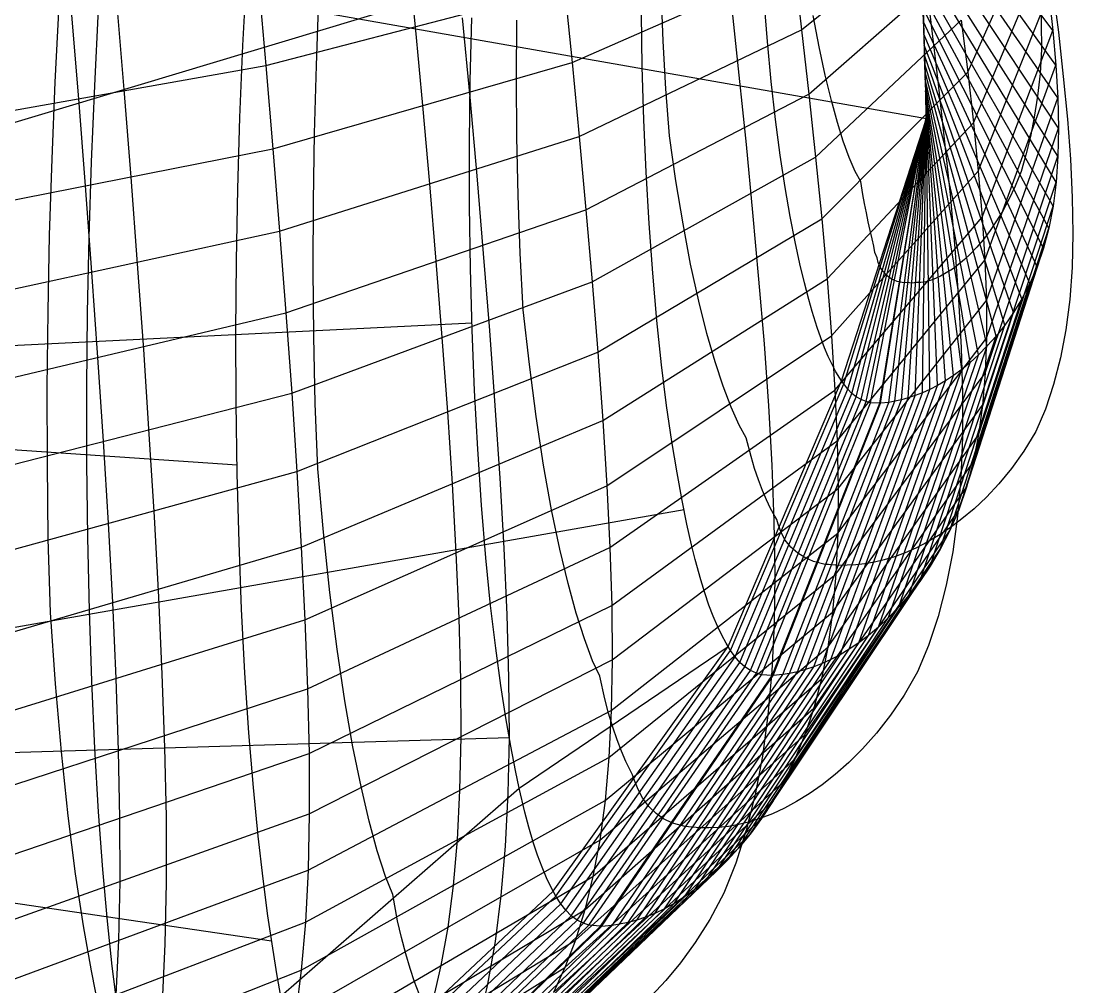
# Model space of a CAD drawing. Extents: x -449 to 449, y -4 to 308.
# Drawn here: x 366.7 to 449.3, y 90.9 to 166.8 of the extents above; entities that cross this region are included whole.
import ezdxf

# ---------------------------------------------------------------- set-up
doc = ezdxf.new("R2010")
doc.units = 0

msp = doc.modelspace()

# ---------------------------------------------------------------- linework, layer by layer
at = {"layer": 'default', "color": 5, "linetype": 'CONTINUOUS'}
for p, q in [((447.704, 166.025, 219.574), (437.136, 180.374, 245.528)), ((447.94, 163.301, 219.512), (437.198, 178.354, 245.518)), ((448.09, 160.75, 219.474), (437.255, 176.464, 245.508)), ((427.985, 166.076, 165.295), (439.388, 175.309, 193.389)), ((441.025, 162.759, 192.64), (446.561, 175.156, 219.869)), ((448.144, 158.371, 219.46), (437.309, 174.704, 245.5)), ((448.101, 156.165, 219.471), (437.359, 173.074, 245.492)), ((441.472, 158.791, 192.436), (447.005, 171.97, 219.754)), ((409.955, 163.52, 137.233), (427.384, 171.167, 165.693)), ((427.384, 171.167, 165.693), (427.985, 166.076, 165.295)), ((428.55, 161.039, 164.922), (439.972, 171.049, 193.122)), ((447.959, 154.124, 219.507), (437.405, 171.57, 245.484)), ((447.723, 152.245, 219.569), (437.447, 170.188, 245.477)), ((385.327, 169.854, 110.226), (385.915, 163.281, 109.577)), ((385.915, 163.281, 109.577), (409.356, 169.386, 137.757)), ((409.356, 169.386, 137.757), (409.955, 163.52, 137.233)), ((447.394, 150.519, 219.654), (437.485, 168.921, 245.471)), ((441.851, 154.992, 192.262), (447.387, 168.918, 219.655)), ((447.387, 168.918, 219.655), (447.704, 166.025, 219.574)), ((437.521, 167.762, 245.465), (437.553, 166.704, 245.46)), ((446.975, 148.936, 219.762), (437.521, 167.762, 245.465)), ((429.078, 156.082, 164.573), (440.521, 166.856, 192.871)), ((440.521, 166.856, 192.871), (441.025, 162.759, 192.64)), ((410.522, 157.707, 136.737), (427.985, 166.076, 165.295)), ((427.985, 166.076, 165.295), (428.55, 161.039, 164.922)), ((437.553, 166.704, 245.46), (437.582, 165.742, 245.456)), ((446.472, 147.485, 219.892), (437.553, 166.704, 245.46)), ((442.157, 151.391, 192.122), (447.704, 166.025, 219.574)), ((447.704, 166.025, 219.574), (447.94, 163.301, 219.512)), ((437.582, 165.742, 245.456), (437.609, 164.874, 245.451)), ((445.896, 146.163, 220.04), (437.582, 165.742, 245.456)), ((437.609, 164.874, 245.451), (437.633, 164.092, 245.447)), ((445.27, 144.964, 220.202), (437.609, 164.874, 245.451)), ((437.633, 164.092, 245.447), (437.654, 163.395, 245.444)), ((444.609, 143.882, 220.373), (437.633, 164.092, 245.447)), ((356.48, 158.068, 82.063), (385.915, 163.281, 109.577)), ((385.915, 163.281, 109.577), (386.474, 156.748, 108.96)), ((386.474, 156.748, 108.96), (409.955, 163.52, 137.233)), ((409.955, 163.52, 137.233), (410.522, 157.707, 136.737)), ((429.557, 151.239, 164.255), (441.025, 162.759, 192.64)), ((437.654, 163.395, 245.444), (437.673, 162.771, 245.441)), ((443.932, 142.912, 220.548), (437.654, 163.395, 245.444)), ((437.673, 162.771, 245.441), (437.69, 162.218, 245.438)), ((443.244, 142.044, 220.725), (437.673, 162.771, 245.441)), ((441.025, 162.759, 192.64), (441.472, 158.791, 192.436)), ((442.374, 148.003, 192.023), (447.94, 163.301, 219.512)), ((447.94, 163.301, 219.512), (448.09, 160.75, 219.474)), ((437.69, 162.218, 245.438), (437.705, 161.728, 245.436)), ((442.557, 141.269, 220.903), (437.69, 162.218, 245.438)), ((437.705, 161.728, 245.436), (437.718, 161.295, 245.434)), ((441.876, 140.58, 221.079), (437.705, 161.728, 245.436)), ((437.718, 161.295, 245.434), (437.73, 160.913, 245.432)), ((441.207, 139.969, 221.251), (437.718, 161.295, 245.434)), ((411.052, 151.957, 136.274), (428.55, 161.039, 164.922)), ((428.55, 161.039, 164.922), (429.078, 156.082, 164.573)), ((437.73, 160.913, 245.432), (437.74, 160.579, 245.43)), ((440.55, 139.429, 221.421), (437.73, 160.913, 245.432)), ((437.74, 160.579, 245.43), (437.749, 160.287, 245.429)), ((439.908, 138.952, 221.587), (437.74, 160.579, 245.43)), ((437.749, 160.287, 245.429), (437.757, 160.034, 245.427)), ((439.277, 138.533, 221.75), (437.749, 160.287, 245.429)), ((442.492, 144.831, 191.969), (448.09, 160.75, 219.474)), ((448.09, 160.75, 219.474), (448.144, 158.371, 219.46)), ((435.289, 136.922, 222.78), (437.776, 159.403, 245.424)), ((435.828, 137.04, 222.641), (437.775, 159.43, 245.424)), ((436.355, 137.185, 222.505), (437.774, 159.456, 245.425)), ((436.906, 137.365, 222.362), (437.773, 159.49, 245.425)), ((437.47, 137.585, 222.217), (437.769, 159.637, 245.425)), ((437.757, 160.034, 245.427), (437.763, 159.818, 245.426)), ((438.659, 138.167, 221.91), (437.757, 160.034, 245.427)), ((437.763, 159.818, 245.426), (437.769, 159.637, 245.425)), ((438.056, 137.852, 222.065), (437.763, 159.818, 245.426)), ((437.769, 159.637, 245.425), (437.773, 159.49, 245.425)), ((437.773, 159.49, 245.425), (437.774, 159.456, 245.425)), ((437.774, 159.456, 245.425), (437.775, 159.43, 245.424)), ((437.775, 159.43, 245.424), (437.776, 159.403, 245.424)), ((437.776, 159.403, 245.424), (437.777, 159.377, 245.424)), ((429.978, 146.549, 163.977), (441.472, 158.791, 192.436)), ((431.288, 138.286, 223.813), (437.784, 159.142, 245.423)), ((431.598, 137.886, 223.733), (437.783, 159.169, 245.423)), ((431.923, 137.546, 223.649), (437.782, 159.195, 245.423)), ((432.276, 137.267, 223.558), (437.781, 159.221, 245.423)), ((432.651, 137.051, 223.461), (437.781, 159.247, 245.424)), ((433.061, 136.895, 223.356), (437.78, 159.273, 245.424)), ((433.391, 136.796, 223.27), (437.779, 159.299, 245.424)), ((434.126, 136.769, 223.08), (437.778, 159.325, 245.424)), ((434.178, 136.769, 223.067), (437.777, 159.351, 245.424)), ((434.832, 136.833, 222.898), (437.777, 159.377, 245.424)), ((437.777, 159.377, 245.424), (437.777, 159.351, 245.424)), ((437.777, 159.351, 245.424), (437.778, 159.325, 245.424)), ((437.778, 159.325, 245.424), (437.779, 159.299, 245.424)), ((437.779, 159.299, 245.424), (437.78, 159.273, 245.424)), ((437.78, 159.273, 245.424), (437.781, 159.247, 245.424)), ((437.781, 159.247, 245.424), (437.781, 159.221, 245.423)), ((437.781, 159.221, 245.423), (437.782, 159.195, 245.423)), ((437.782, 159.195, 245.423), (437.783, 159.169, 245.423)), ((437.783, 159.169, 245.423), (437.784, 159.142, 245.423)), ((437.784, 159.142, 245.423), (437.784, 159.125, 245.423)), ((441.472, 158.791, 192.436), (441.851, 154.992, 192.262)), ((442.503, 141.876, 191.964), (448.144, 158.371, 219.46)), ((448.144, 158.371, 219.46), (448.101, 156.165, 219.471)), ((387.002, 150.275, 108.378), (410.522, 157.707, 136.737)), ((410.522, 157.707, 136.737), (411.052, 151.957, 136.274)), ((356.996, 150.933, 81.361), (386.474, 156.748, 108.96)), ((386.474, 156.748, 108.96), (387.002, 150.275, 108.378)), ((442.405, 139.137, 192.009), (448.101, 156.165, 219.471)), ((448.101, 156.165, 219.471), (447.959, 154.124, 219.507)), ((411.544, 146.298, 135.843), (429.078, 156.082, 164.573)), ((429.078, 156.082, 164.573), (429.557, 151.239, 164.255)), ((430.328, 142.06, 163.746), (441.851, 154.992, 192.262)), ((441.851, 154.992, 192.262), (442.157, 151.391, 192.122)), ((442.195, 136.606, 192.105), (447.959, 154.124, 219.507)), ((447.959, 154.124, 219.507), (447.723, 152.245, 219.569)), ((441.878, 134.279, 192.25), (447.723, 152.245, 219.569)), ((447.723, 152.245, 219.569), (447.394, 150.519, 219.654)), ((387.492, 143.873, 107.836), (411.052, 151.957, 136.274)), ((411.052, 151.957, 136.274), (411.544, 146.298, 135.843)), ((411.989, 140.77, 135.455), (429.557, 151.239, 164.255)), ((429.557, 151.239, 164.255), (429.978, 146.549, 163.977)), ((430.601, 137.806, 163.565), (442.157, 151.391, 192.122)), ((442.157, 151.391, 192.122), (442.374, 148.003, 192.023)), ((441.456, 132.143, 192.443), (447.394, 150.519, 219.654)), ((447.394, 150.519, 219.654), (446.975, 148.936, 219.762)), ((357.481, 143.864, 80.7), (387.002, 150.275, 108.378)), ((387.002, 150.275, 108.378), (387.492, 143.873, 107.836)), ((440.933, 130.188, 192.683), (446.975, 148.936, 219.762)), ((446.975, 148.936, 219.762), (446.472, 147.485, 219.892)), ((430.782, 133.806, 163.445), (442.374, 148.003, 192.023)), ((442.374, 148.003, 192.023), (442.492, 144.831, 191.969)), ((440.314, 128.4, 192.966), (446.472, 147.485, 219.892)), ((446.472, 147.485, 219.892), (445.896, 146.163, 220.04)), ((387.947, 137.573, 107.334), (411.544, 146.298, 135.843)), ((411.544, 146.298, 135.843), (411.989, 140.77, 135.455)), ((412.374, 135.417, 135.119), (429.978, 146.549, 163.977)), ((429.978, 146.549, 163.977), (430.328, 142.06, 163.746)), ((439.614, 126.771, 193.286), (445.896, 146.163, 220.04)), ((445.896, 146.163, 220.04), (445.27, 144.964, 220.202)), ((430.86, 130.062, 163.394), (442.492, 144.831, 191.969)), ((438.857, 125.299, 193.632), (445.27, 144.964, 220.202)), ((442.492, 144.831, 191.969), (442.503, 141.876, 191.964)), ((445.27, 144.964, 220.202), (444.609, 143.882, 220.373)), ((357.931, 136.873, 80.088), (387.492, 143.873, 107.836)), ((387.492, 143.873, 107.836), (387.947, 137.573, 107.334)), ((438.062, 123.971, 193.995), (444.609, 143.882, 220.373)), ((444.609, 143.882, 220.373), (443.932, 142.912, 220.548)), ((437.251, 122.784, 194.367), (443.932, 142.912, 220.548)), ((443.932, 142.912, 220.548), (443.244, 142.044, 220.725)), ((412.688, 130.295, 134.844), (430.328, 142.06, 163.746)), ((430.328, 142.06, 163.746), (430.601, 137.806, 163.565)), ((430.824, 126.576, 163.417), (442.503, 141.876, 191.964)), ((435.612, 120.777, 195.116), (442.557, 141.269, 220.903)), ((436.43, 121.722, 194.742), (443.244, 142.044, 220.725)), ((442.557, 141.269, 220.903), (441.876, 140.58, 221.079)), ((442.503, 141.876, 191.964), (442.405, 139.137, 192.009)), ((443.244, 142.044, 220.725), (442.557, 141.269, 220.903)), ((388.354, 131.418, 106.885), (411.989, 140.77, 135.455)), ((411.989, 140.77, 135.455), (412.374, 135.417, 135.119)), ((434.803, 119.939, 195.487), (441.876, 140.58, 221.079)), ((441.876, 140.58, 221.079), (441.207, 139.969, 221.251)), ((434.009, 119.197, 195.85), (441.207, 139.969, 221.251)), ((441.207, 139.969, 221.251), (440.55, 139.429, 221.421)), ((430.675, 123.347, 163.516), (442.405, 139.137, 192.009)), ((432.472, 117.966, 196.553), (439.908, 138.952, 221.587)), ((433.231, 118.542, 196.206), (440.55, 139.429, 221.421)), ((439.908, 138.952, 221.587), (439.277, 138.533, 221.75)), ((440.55, 139.429, 221.421), (439.908, 138.952, 221.587)), ((442.405, 139.137, 192.009), (442.195, 136.606, 192.105)), ((422.403, 117.354, 201.159), (431.288, 138.286, 223.813)), ((430.998, 117.022, 197.227), (438.659, 138.167, 221.91)), ((431.288, 138.286, 223.813), (431.118, 138.537, 223.857)), ((431.598, 137.886, 223.733), (431.288, 138.286, 223.813)), ((431.727, 117.461, 196.894), (439.277, 138.533, 221.75)), ((438.659, 138.167, 221.91), (438.056, 137.852, 222.065)), ((439.277, 138.533, 221.75), (438.659, 138.167, 221.91)), ((358.347, 129.993, 79.522), (387.947, 137.573, 107.334)), ((387.947, 137.573, 107.334), (388.354, 131.418, 106.885)), ((412.926, 125.442, 134.636), (430.601, 137.806, 163.565)), ((422.756, 116.849, 200.997), (431.598, 137.886, 223.733)), ((423.128, 116.419, 200.827), (431.923, 137.546, 223.649)), ((423.534, 116.064, 200.642), (432.276, 137.267, 223.558)), ((428.289, 115.861, 198.467), (436.355, 137.185, 222.505)), ((428.935, 116.07, 198.171), (436.906, 137.365, 222.362)), ((429.599, 116.33, 197.867), (437.47, 137.585, 222.217)), ((430.288, 116.647, 197.552), (438.056, 137.852, 222.065)), ((430.601, 137.806, 163.565), (430.782, 133.806, 163.445)), ((431.923, 137.546, 223.649), (431.598, 137.886, 223.733)), ((432.276, 137.267, 223.558), (431.923, 137.546, 223.649)), ((432.651, 137.051, 223.461), (432.276, 137.267, 223.558)), ((436.355, 137.185, 222.505), (435.828, 137.04, 222.641)), ((436.906, 137.365, 222.362), (436.355, 137.185, 222.505)), ((437.47, 137.585, 222.217), (436.906, 137.365, 222.362)), ((438.056, 137.852, 222.065), (437.47, 137.585, 222.217)), ((423.966, 115.786, 200.444), (432.651, 137.051, 223.461)), ((424.44, 115.583, 200.227), (433.061, 136.895, 223.356)), ((424.823, 115.451, 200.052), (433.391, 136.796, 223.27)), ((425.681, 115.4, 199.66), (434.126, 136.769, 223.08)), ((425.741, 115.398, 199.632), (434.178, 136.769, 223.067)), ((426.505, 115.461, 199.282), (434.832, 136.833, 222.898)), ((427.04, 115.56, 199.038), (435.289, 136.922, 222.78)), ((427.671, 115.693, 198.749), (435.828, 137.04, 222.641)), ((430.407, 120.366, 163.693), (442.195, 136.606, 192.105)), ((433.061, 136.895, 223.356), (432.651, 137.051, 223.461)), ((433.391, 136.796, 223.27), (433.061, 136.895, 223.356)), ((434.126, 136.769, 223.08), (433.391, 136.796, 223.27)), ((434.178, 136.769, 223.067), (434.126, 136.769, 223.08)), ((434.832, 136.833, 222.898), (434.178, 136.769, 223.067)), ((435.289, 136.922, 222.78), (434.832, 136.833, 222.898)), ((435.828, 137.04, 222.641), (435.289, 136.922, 222.78)), ((442.195, 136.606, 192.105), (441.878, 134.279, 192.25)), ((388.704, 125.459, 106.499), (412.374, 135.417, 135.119)), ((412.374, 135.417, 135.119), (412.688, 130.295, 134.844)), ((413.071, 120.879, 134.509), (430.782, 133.806, 163.445)), ((430.027, 117.629, 163.944), (441.878, 134.279, 192.25)), ((430.782, 133.806, 163.445), (430.86, 130.062, 163.394)), ((441.878, 134.279, 192.25), (441.456, 132.143, 192.443)), ((429.537, 115.118, 164.269), (441.456, 132.143, 192.443)), ((441.456, 132.143, 192.443), (440.933, 130.188, 192.683)), ((358.718, 123.272, 79.017), (388.354, 131.418, 106.885)), ((388.354, 131.418, 106.885), (388.704, 125.459, 106.499)), ((388.985, 119.759, 106.189), (412.688, 130.295, 134.844)), ((412.688, 130.295, 134.844), (412.926, 125.442, 134.636)), ((413.113, 116.61, 134.472), (430.86, 130.062, 163.394)), ((428.94, 112.823, 164.664), (440.933, 130.188, 192.683)), ((430.86, 130.062, 163.394), (430.824, 126.576, 163.417)), ((440.933, 130.188, 192.683), (440.314, 128.4, 192.966)), ((428.242, 110.726, 165.125), (440.314, 128.4, 192.966)), ((440.314, 128.4, 192.966), (439.614, 126.771, 193.286)), ((413.041, 112.638, 134.535), (430.824, 126.576, 163.417)), ((427.459, 108.821, 165.643), (439.614, 126.771, 193.286)), ((430.824, 126.576, 163.417), (430.675, 123.347, 163.516)), ((439.614, 126.771, 193.286), (438.857, 125.299, 193.632)), ((359.034, 116.766, 78.587), (388.704, 125.459, 106.499)), ((388.704, 125.459, 106.499), (388.985, 119.759, 106.189)), ((389.192, 114.357, 105.961), (412.926, 125.442, 134.636)), ((412.926, 125.442, 134.636), (413.071, 120.879, 134.509)), ((426.617, 107.099, 166.2), (438.857, 125.299, 193.632)), ((438.857, 125.299, 193.632), (438.062, 123.971, 193.995)), ((425.736, 105.55, 166.783), (438.062, 123.971, 193.995)), ((438.062, 123.971, 193.995), (437.251, 122.784, 194.367)), ((412.854, 108.96, 134.698), (430.675, 123.347, 163.516)), ((430.675, 123.347, 163.516), (430.407, 120.366, 163.693)), ((424.84, 104.167, 167.376), (437.251, 122.784, 194.367)), ((437.251, 122.784, 194.367), (436.43, 121.722, 194.742)), ((423.935, 102.932, 167.974), (436.43, 121.722, 194.742)), ((436.43, 121.722, 194.742), (435.612, 120.777, 195.116)), ((389.308, 109.28, 105.832), (413.071, 120.879, 134.509)), ((413.071, 120.879, 134.509), (413.113, 116.61, 134.472)), ((423.035, 101.834, 168.57), (435.612, 120.777, 195.116)), ((435.612, 120.777, 195.116), (434.803, 119.939, 195.487)), ((359.285, 110.542, 78.246), (388.985, 119.759, 106.189)), ((388.985, 119.759, 106.189), (389.192, 114.357, 105.961)), ((412.549, 105.567, 134.966), (430.407, 120.366, 163.693)), ((422.146, 100.863, 169.158), (434.803, 119.939, 195.487)), ((430.407, 120.366, 163.693), (430.027, 117.629, 163.944)), ((434.803, 119.939, 195.487), (434.009, 119.197, 195.85)), ((421.276, 100.003, 169.733), (434.009, 119.197, 195.85)), ((434.009, 119.197, 195.85), (433.231, 118.542, 196.206)), ((420.423, 99.247, 170.297), (433.231, 118.542, 196.206)), ((433.231, 118.542, 196.206), (432.472, 117.966, 196.553)), ((408.691, 98.073, 178.058), (422.403, 117.354, 201.159)), ((412.13, 102.452, 135.332), (430.027, 117.629, 163.944)), ((418.779, 98.004, 171.385), (431.727, 117.461, 196.894)), ((419.593, 98.585, 170.847), (432.472, 117.966, 196.553)), ((422.403, 117.354, 201.159), (422.211, 117.67, 201.247)), ((422.756, 116.849, 200.997), (422.403, 117.354, 201.159)), ((430.027, 117.629, 163.944), (429.537, 115.118, 164.269)), ((431.727, 117.461, 196.894), (430.998, 117.022, 197.227)), ((432.472, 117.966, 196.553), (431.727, 117.461, 196.894)), ((389.324, 104.531, 105.815), (413.113, 116.61, 134.472)), ((409.065, 97.47, 177.811), (422.756, 116.849, 200.997)), ((413.113, 116.61, 134.472), (413.041, 112.638, 134.535)), ((417.209, 97.074, 172.423), (430.288, 116.647, 197.552)), ((417.984, 97.502, 171.911), (430.998, 117.022, 197.227)), ((423.128, 116.419, 200.827), (422.756, 116.849, 200.997)), ((430.288, 116.647, 197.552), (429.599, 116.33, 197.867)), ((430.998, 117.022, 197.227), (430.288, 116.647, 197.552)), ((409.46, 96.955, 177.549), (423.128, 116.419, 200.827)), ((409.893, 96.528, 177.263), (423.534, 116.064, 200.642)), ((410.357, 96.19, 176.956), (423.966, 115.786, 200.444)), ((414.364, 96.003, 174.306), (427.671, 115.693, 198.749)), ((415.034, 96.189, 173.862), (428.289, 115.861, 198.467)), ((415.737, 96.422, 173.397), (428.935, 116.07, 198.171)), ((416.459, 96.714, 172.92), (429.599, 116.33, 197.867)), ((423.534, 116.064, 200.642), (423.128, 116.419, 200.827)), ((423.966, 115.786, 200.444), (423.534, 116.064, 200.642)), ((424.44, 115.583, 200.227), (423.966, 115.786, 200.444)), ((427.671, 115.693, 198.749), (427.04, 115.56, 199.038)), ((428.289, 115.861, 198.467), (427.671, 115.693, 198.749)), ((428.935, 116.07, 198.171), (428.289, 115.861, 198.467)), ((429.599, 116.33, 197.867), (428.935, 116.07, 198.171)), ((410.867, 95.941, 176.619), (424.44, 115.583, 200.227)), ((411.279, 95.778, 176.346), (424.823, 115.451, 200.052)), ((411.6, 99.599, 135.795), (429.537, 115.118, 164.269)), ((412.205, 95.699, 175.733), (425.681, 115.4, 199.66)), ((412.271, 95.696, 175.69), (425.741, 115.398, 199.632)), ((413.099, 95.754, 175.143), (426.505, 115.461, 199.282)), ((413.678, 95.86, 174.759), (427.04, 115.56, 199.038)), ((424.823, 115.451, 200.052), (424.44, 115.583, 200.227)), ((425.681, 115.4, 199.66), (424.823, 115.451, 200.052)), ((425.741, 115.398, 199.632), (425.681, 115.4, 199.66)), ((426.505, 115.461, 199.282), (425.741, 115.398, 199.632)), ((427.04, 115.56, 199.038), (426.505, 115.461, 199.282)), ((429.537, 115.118, 164.269), (428.94, 112.823, 164.664)), ((359.465, 104.645, 78), (389.192, 114.357, 105.961)), ((389.192, 114.357, 105.961), (389.308, 109.28, 105.832)), ((389.229, 100.113, 105.92), (413.041, 112.638, 134.535)), ((410.962, 96.993, 136.352), (428.94, 112.823, 164.664)), ((413.041, 112.638, 134.535), (412.854, 108.96, 134.698)), ((428.94, 112.823, 164.664), (428.242, 110.726, 165.125)), ((410.223, 94.614, 136.999), (428.242, 110.726, 165.125)), ((428.242, 110.726, 165.125), (427.459, 108.821, 165.643)), ((359.56, 99.103, 77.872), (389.308, 109.28, 105.832)), ((389.308, 109.28, 105.832), (389.324, 104.531, 105.815)), ((389.022, 96.024, 106.148), (412.854, 108.96, 134.698)), ((409.398, 92.454, 137.72), (427.459, 108.821, 165.643)), ((412.854, 108.96, 134.698), (412.549, 105.567, 134.966)), ((427.459, 108.821, 165.643), (426.617, 107.099, 166.2)), ((408.514, 90.506, 138.493), (426.617, 107.099, 166.2)), ((426.617, 107.099, 166.2), (425.736, 105.55, 166.783)), ((388.698, 92.254, 106.506), (412.549, 105.567, 134.966)), ((407.592, 88.755, 139.299), (425.736, 105.55, 166.783)), ((412.549, 105.567, 134.966), (412.13, 102.452, 135.332)), ((425.736, 105.55, 166.783), (424.84, 104.167, 167.376)), ((359.559, 93.92, 77.873), (389.324, 104.531, 105.815)), ((389.324, 104.531, 105.815), (389.229, 100.113, 105.92)), ((406.656, 87.192, 140.118), (424.84, 104.167, 167.376)), ((424.84, 104.167, 167.376), (423.935, 102.932, 167.974)), ((388.264, 88.794, 106.985), (412.13, 102.452, 135.332)), ((405.712, 85.799, 140.943), (423.935, 102.932, 167.974)), ((412.13, 102.452, 135.332), (411.6, 99.599, 135.795)), ((423.935, 102.932, 167.974), (423.035, 101.834, 168.57)), ((404.775, 84.563, 141.762), (423.035, 101.834, 168.57)), ((423.035, 101.834, 168.57), (422.146, 100.863, 169.158)), ((403.85, 83.47, 142.571), (422.146, 100.863, 169.158)), ((422.146, 100.863, 169.158), (421.276, 100.003, 169.733)), ((359.452, 89.099, 78.019), (389.229, 100.113, 105.92)), ((389.229, 100.113, 105.92), (389.022, 96.024, 106.148)), ((402.946, 82.505, 143.361), (421.276, 100.003, 169.733)), ((421.276, 100.003, 169.733), (420.423, 99.247, 170.297)), ((387.721, 85.626, 107.584), (411.6, 99.599, 135.795)), ((402.062, 81.657, 144.134), (420.423, 99.247, 170.297)), ((411.6, 99.599, 135.795), (410.962, 96.993, 136.352)), ((420.423, 99.247, 170.297), (419.593, 98.585, 170.847)), ((401.201, 80.915, 144.887), (419.593, 98.585, 170.847)), ((408.691, 98.073, 178.058), (408.488, 98.45, 178.193)), ((419.593, 98.585, 170.847), (418.779, 98.004, 171.385)), ((389.979, 80.508, 154.698), (408.691, 98.073, 178.058)), ((390.357, 79.815, 154.367), (409.065, 97.47, 177.811)), ((399.534, 79.707, 146.344), (417.984, 97.502, 171.911)), ((400.357, 80.267, 145.625), (418.779, 98.004, 171.385)), ((409.065, 97.47, 177.811), (408.691, 98.073, 178.058)), ((409.46, 96.955, 177.549), (409.065, 97.47, 177.811)), ((417.984, 97.502, 171.911), (417.209, 97.074, 172.423)), ((418.779, 98.004, 171.385), (417.984, 97.502, 171.911)), ((387.072, 82.735, 108.299), (410.962, 96.993, 136.352)), ((390.759, 79.221, 154.016), (409.46, 96.955, 177.549)), ((397.957, 78.834, 147.723), (416.459, 96.714, 172.92)), ((398.733, 79.231, 147.045), (417.209, 97.074, 172.423)), ((409.893, 96.528, 177.263), (409.46, 96.955, 177.549)), ((410.962, 96.993, 136.352), (410.223, 94.614, 136.999)), ((416.459, 96.714, 172.92), (415.737, 96.422, 173.397)), ((417.209, 97.074, 172.423), (416.459, 96.714, 172.92)), ((359.238, 84.639, 78.31), (389.022, 96.024, 106.148)), ((389.022, 96.024, 106.148), (388.698, 92.254, 106.506)), ((391.2, 78.728, 153.63), (409.893, 96.528, 177.263)), ((391.674, 78.336, 153.217), (410.357, 96.19, 176.956)), ((392.195, 78.043, 152.76), (410.867, 95.941, 176.619)), ((395.087, 77.905, 150.232), (413.678, 95.86, 174.759)), ((395.794, 78.057, 149.614), (414.364, 96.003, 174.306)), ((396.486, 78.258, 149.009), (415.034, 96.189, 173.862)), ((397.211, 78.512, 148.375), (415.737, 96.422, 173.397)), ((410.357, 96.19, 176.956), (409.893, 96.528, 177.263)), ((410.867, 95.941, 176.619), (410.357, 96.19, 176.956)), ((411.279, 95.778, 176.346), (410.867, 95.941, 176.619)), ((413.678, 95.86, 174.759), (413.099, 95.754, 175.143)), ((414.364, 96.003, 174.306), (413.678, 95.86, 174.759)), ((415.034, 96.189, 173.862), (414.364, 96.003, 174.306)), ((415.737, 96.422, 173.397), (415.034, 96.189, 173.862)), ((392.618, 77.85, 152.391), (411.279, 95.778, 176.346)), ((393.57, 77.746, 151.558), (412.205, 95.699, 175.733)), ((393.638, 77.741, 151.499), (412.271, 95.696, 175.69)), ((394.49, 77.793, 150.754), (413.099, 95.754, 175.143)), ((412.205, 95.699, 175.733), (411.279, 95.778, 176.346)), ((412.271, 95.696, 175.69), (412.205, 95.699, 175.733)), ((413.099, 95.754, 175.143), (412.271, 95.696, 175.69)), ((386.324, 80.098, 109.125), (410.223, 94.614, 136.999)), ((410.223, 94.614, 136.999), (409.398, 92.454, 137.72)), ((358.913, 80.526, 78.751), (388.698, 92.254, 106.506)), ((385.493, 77.706, 110.042), (409.398, 92.454, 137.72)), ((388.698, 92.254, 106.506), (388.264, 88.794, 106.985)), ((409.398, 92.454, 137.72), (408.514, 90.506, 138.493))]:
    msp.add_line(p, q, dxfattribs=at)
at = {"layer": 'default', "color": 8, "linetype": 'CONTINUOUS'}
for p, q in [((327.154, 178.632, 361.919), (437.784, 159.125, 245.423)), ((296.885, 137.91, 302), (415.42, 173.663, 204.354)), ((296.885, 137.91, 302), (402.106, 143.089, 182.414)), ((296.885, 137.91, 302), (383.662, 131.926, 160.221))]:
    msp.add_line(p, q, dxfattribs=at)
at = {"layer": 'default', "color": 7, "linetype": 'CONTINUOUS'}
for p, q in [((397.027, 172.571, 124.266), (397.635, 166.333, 123.667)), ((372.483, 161.689, 148.528), (372.783, 167.7, 148.23)), ((370.632, 167.55, 96.514), (371.197, 160.674, 95.82)), ((397.635, 166.333, 123.667), (398.215, 160.134, 123.096)), ((372.235, 155.733, 148.776), (372.483, 161.689, 148.528)), ((371.197, 160.674, 95.82), (371.735, 153.841, 95.16)), ((398.215, 160.134, 123.096), (398.762, 153.991, 122.557)), ((372.046, 149.805, 148.965), (372.235, 155.733, 148.776)), ((371.735, 153.841, 95.16), (372.241, 147.07, 94.539)), ((398.762, 153.991, 122.557), (399.272, 147.915, 122.055)), ((371.919, 143.886, 149.092), (372.046, 149.805, 148.965)), ((399.272, 147.915, 122.055), (399.746, 141.935, 121.589)), ((372.241, 147.07, 94.539), (372.712, 140.373, 93.962)), ((371.861, 137.968, 149.151), (371.919, 143.886, 149.092)), ((399.746, 141.935, 121.589), (400.172, 136.094, 121.17)), ((372.712, 140.373, 93.962), (373.147, 133.783, 93.428)), ((371.868, 132.065, 149.147), (371.861, 137.968, 149.151)), ((400.172, 136.094, 121.17), (400.539, 130.438, 120.809)), ((373.147, 133.783, 93.428), (373.536, 127.345, 92.951)), ((371.937, 126.222, 149.081), (371.868, 132.065, 149.147)), ((400.539, 130.438, 120.809), (400.837, 125.027, 120.516)), ((373.536, 127.345, 92.951), (373.869, 121.113, 92.543)), ((372.064, 120.499, 148.957), (371.937, 126.222, 149.081)), ((400.837, 125.027, 120.516), (401.059, 119.9, 120.298)), ((373.869, 121.113, 92.543), (374.135, 115.15, 92.217)), ((372.251, 114.958, 148.774), (372.064, 120.499, 148.957)), ((401.059, 119.9, 120.298), (401.19, 115.079, 120.171)), ((372.493, 109.664, 148.536), (372.251, 114.958, 148.774)), ((374.135, 115.15, 92.217), (374.329, 109.501, 91.98)), ((401.19, 115.079, 120.171), (401.219, 110.571, 120.143)), ((401.219, 110.571, 120.143), (401.135, 106.376, 120.228)), ((372.787, 104.693, 148.247), (372.493, 109.664, 148.536)), ((374.329, 109.501, 91.98), (374.434, 104.191, 91.852)), ((401.135, 106.376, 120.228), (400.938, 102.492, 120.423)), ((373.124, 100.157, 147.916), (372.787, 104.693, 148.247)), ((374.434, 104.191, 91.852), (374.442, 99.225, 91.844)), ((400.938, 102.492, 120.423), (400.623, 98.91, 120.736)), ((373.49, 96.116, 147.555), (373.124, 100.157, 147.916)), ((374.442, 99.225, 91.844), (374.34, 94.606, 91.97)), ((400.623, 98.91, 120.736), (400.197, 95.623, 121.158)), ((373.863, 92.579, 147.187), (373.49, 96.116, 147.555)), ((400.197, 95.623, 121.158), (399.661, 92.613, 121.689)), ((374.34, 94.606, 91.97), (374.13, 90.332, 92.229)), ((374.234, 89.508, 146.822), (373.863, 92.579, 147.187)), ((399.661, 92.613, 121.689), (399.017, 89.864, 122.326))]:
    msp.add_line(p, q, dxfattribs=at)
at = {"layer": 'default', "color": 4, "linetype": 'CONTINUOUS'}
for p, q in [((437.546, 171.335, 177.175), (438.129, 166.657, 176.85)), ((447.67, 169.526, 204.846), (448.137, 165.9, 204.68)), ((389.889, 163.279, 173.627), (390.091, 168.625, 173.466)), ((417.125, 165.2, 216.016), (416.975, 168.998, 216.067)), ((446.729, 168.764, 231.453), (446.797, 166.599, 231.439)), ((369.38, 161.972, 151.617), (369.679, 168.03, 151.318)), ((374.196, 168.299, 92.147), (374.768, 161.393, 91.447)), ((422.472, 168.004, 148.548), (423.064, 162.521, 148.096)), ((401.335, 167.029, 120.023), (401.922, 160.8, 119.446)), ((405.587, 162.254, 195.197), (405.611, 166.852, 195.179)), ((429.358, 164.751, 235.938), (428.899, 167.201, 236.054)), ((438.129, 166.657, 176.85), (438.676, 162.049, 176.547)), ((446.797, 166.599, 231.439), (446.806, 164.566, 231.44)), ((417.325, 161.444, 215.946), (417.125, 165.2, 216.016)), ((448.137, 165.9, 204.68), (448.529, 162.413, 204.542)), ((429.839, 162.521, 235.816), (429.358, 164.751, 235.938)), ((446.806, 164.566, 231.44), (446.712, 162.662, 231.467)), ((389.744, 157.953, 173.743), (389.889, 163.279, 173.627)), ((369.134, 155.961, 151.866), (369.38, 161.972, 151.617)), ((405.626, 157.657, 195.177), (405.587, 162.254, 195.197)), ((423.064, 162.521, 148.096), (423.618, 157.096, 147.672)), ((430.319, 160.542, 235.694), (429.839, 162.521, 235.816)), ((438.676, 162.049, 176.547), (439.177, 157.535, 176.27)), ((446.712, 162.662, 231.467), (446.499, 160.892, 231.525)), ((448.529, 162.413, 204.542), (448.852, 159.085, 204.43)), ((374.768, 161.393, 91.447), (375.312, 154.527, 90.781)), ((417.608, 157.768, 215.846), (417.325, 161.444, 215.946)), ((401.922, 160.8, 119.446), (402.476, 154.624, 118.902)), ((430.789, 158.82, 235.574), (430.319, 160.542, 235.694)), ((446.499, 160.892, 231.525), (446.251, 159.241, 231.591)), ((431.256, 157.334, 235.455), (430.789, 158.82, 235.574)), ((446.251, 159.241, 231.591), (445.945, 157.706, 231.672)), ((448.852, 159.085, 204.43), (449.09, 155.922, 204.349)), ((389.661, 152.631, 173.811), (389.744, 157.953, 173.743)), ((418.118, 154.225, 215.662), (417.608, 157.768, 215.846)), ((405.725, 153.075, 195.125), (405.626, 157.657, 195.177)), ((423.618, 157.096, 147.672), (424.136, 151.752, 147.279)), ((431.719, 156.056, 235.337), (431.256, 157.334, 235.455)), ((439.177, 157.535, 176.27), (439.633, 153.153, 176.019)), ((445.945, 157.706, 231.672), (445.591, 156.284, 231.764)), ((445.591, 156.284, 231.764), (445.226, 154.973, 231.859)), ((368.946, 149.97, 152.056), (369.134, 155.961, 151.866)), ((432.194, 154.958, 235.215), (431.719, 156.056, 235.337)), ((449.09, 155.922, 204.349), (449.235, 152.923, 204.303)), ((375.312, 154.527, 90.781), (375.825, 147.72, 90.154)), ((402.476, 154.624, 118.902), (402.992, 148.513, 118.393)), ((432.637, 154.176, 235.102), (432.194, 154.958, 235.215)), ((445.226, 154.973, 231.859), (444.753, 153.807, 231.981)), ((418.674, 150.846, 215.462), (418.118, 154.225, 215.662)), ((432.783, 153.164, 235.064), (432.637, 154.176, 235.102)), ((444.753, 153.807, 231.981), (444.249, 152.765, 232.111)), ((405.882, 148.543, 195.039), (405.725, 153.075, 195.125)), ((432.918, 152.457, 235.03), (432.783, 153.164, 235.064)), ((439.633, 153.153, 176.019), (440.007, 148.942, 175.813)), ((449.235, 152.923, 204.303), (449.285, 150.089, 204.289)), ((389.635, 147.309, 173.832), (389.661, 152.631, 173.811)), ((433.066, 151.709, 234.993), (432.918, 152.457, 235.03)), ((444.249, 152.765, 232.111), (443.749, 151.831, 232.241)), ((424.136, 151.752, 147.279), (424.607, 146.519, 146.922)), ((433.214, 151.001, 234.956), (433.066, 151.709, 234.993)), ((443.749, 151.831, 232.241), (443.236, 151.001, 232.373)), ((419.27, 147.677, 215.246), (418.674, 150.846, 215.462)), ((433.364, 150.329, 234.918), (433.214, 151.001, 234.956)), ((433.517, 149.687, 234.88), (433.364, 150.329, 234.918)), ((443.236, 151.001, 232.373), (442.727, 150.263, 232.505)), ((368.82, 143.983, 152.184), (368.946, 149.97, 152.056)), ((433.656, 149.106, 234.843), (433.517, 149.687, 234.88)), ((442.233, 149.606, 232.633), (441.738, 149.026, 232.761)), ((442.727, 150.263, 232.505), (442.233, 149.606, 232.633)), ((449.285, 150.089, 204.289), (449.214, 147.418, 204.32)), ((433.733, 148.61, 234.83), (433.656, 149.106, 234.843)), ((440.007, 148.942, 175.813), (440.308, 144.928, 175.652)), ((441.738, 149.026, 232.761), (441.249, 148.512, 232.888)), ((402.992, 148.513, 118.393), (403.474, 142.493, 117.923)), ((406.13, 144.104, 194.903), (405.882, 148.543, 195.039)), ((433.917, 148.194, 234.779), (433.733, 148.61, 234.83)), ((433.982, 147.83, 234.763), (433.917, 148.194, 234.779)), ((434.137, 147.457, 234.724), (433.982, 147.83, 234.763)), ((440.767, 148.059, 233.012), (440.288, 147.658, 233.137)), ((441.249, 148.512, 232.888), (440.767, 148.059, 233.012)), ((375.825, 147.72, 90.154), (376.3, 140.985, 89.569)), ((389.682, 142.004, 173.798), (389.635, 147.309, 173.832)), ((419.906, 144.794, 215.015), (419.27, 147.677, 215.246)), ((434.376, 147.101, 234.663), (434.137, 147.457, 234.724)), ((434.693, 146.781, 234.582), (434.376, 147.101, 234.663)), ((439.817, 147.3, 233.259), (439.343, 146.998, 233.381)), ((440.288, 147.658, 233.137), (439.817, 147.3, 233.259)), ((449.214, 147.418, 204.32), (449.027, 144.903, 204.391)), ((424.607, 146.519, 146.922), (425.031, 141.439, 146.603)), ((435.022, 146.533, 234.496), (434.693, 146.781, 234.582)), ((435.476, 146.336, 234.382), (435.022, 146.533, 234.496)), ((436.009, 146.223, 234.242), (435.476, 146.336, 234.382)), ((436.256, 146.249, 234.174), (436.009, 146.223, 234.242)), ((436.634, 146.209, 234.081), (436.256, 146.249, 234.174)), ((437.003, 146.239, 233.983), (436.634, 146.209, 234.081)), ((437.352, 146.259, 233.894), (437.003, 146.239, 233.983)), ((437.739, 146.314, 233.795), (437.352, 146.259, 233.894)), ((438.3, 146.473, 233.655), (437.739, 146.314, 233.795)), ((438.873, 146.742, 233.503), (438.3, 146.473, 233.655)), ((439.343, 146.998, 233.381), (438.873, 146.742, 233.503)), ((420.552, 142.237, 214.779), (419.906, 144.794, 215.015)), ((440.308, 144.928, 175.652), (440.516, 141.117, 175.542)), ((449.027, 144.903, 204.391), (448.725, 142.544, 204.505)), ((368.762, 137.996, 152.243), (368.82, 143.983, 152.184)), ((406.61, 139.82, 194.634), (406.13, 144.104, 194.903)), ((403.474, 142.493, 117.923), (403.908, 136.601, 117.5)), ((421.191, 140.014, 214.546), (420.552, 142.237, 214.779)), ((448.725, 142.544, 204.505), (448.306, 140.326, 204.662)), ((389.791, 136.755, 173.716), (389.682, 142.004, 173.798)), ((425.031, 141.439, 146.603), (425.372, 136.562, 146.345)), ((376.3, 140.985, 89.569), (376.744, 134.352, 89.031)), ((440.516, 141.117, 175.542), (440.623, 137.511, 175.489)), ((407.144, 135.732, 194.336), (406.61, 139.82, 194.634)), ((421.824, 138.098, 214.315), (421.191, 140.014, 214.546)), ((448.306, 140.326, 204.662), (447.769, 138.247, 204.86)), ((368.768, 132.026, 152.238), (368.762, 137.996, 152.243)), ((422.448, 136.454, 214.088), (421.824, 138.098, 214.315)), ((447.769, 138.247, 204.86), (447.119, 136.31, 205.098)), ((440.623, 137.511, 175.489), (440.613, 134.111, 175.5)), ((390.006, 131.613, 173.554), (389.791, 136.755, 173.716)), ((403.908, 136.601, 117.5), (404.284, 130.88, 117.135)), ((423.078, 135.045, 213.858), (422.448, 136.454, 214.088)), ((425.372, 136.562, 146.345), (425.638, 131.914, 146.15)), ((447.119, 136.31, 205.098), (446.359, 134.539, 205.373)), ((407.727, 131.898, 194.01), (407.144, 135.732, 194.336)), ((423.641, 134.054, 213.653), (423.078, 135.045, 213.858)), ((376.744, 134.352, 89.031), (377.141, 127.858, 88.55)), ((424.01, 132.583, 213.52), (423.641, 134.054, 213.653)), ((440.613, 134.111, 175.5), (440.485, 130.914, 175.579)), ((446.359, 134.539, 205.373), (445.434, 133.001, 205.709)), ((445.434, 133.001, 205.709), (444.465, 131.643, 206.061)), ((424.29, 131.655, 213.418), (424.01, 132.583, 213.52)), ((368.827, 126.119, 152.18), (368.768, 132.026, 152.238)), ((390.45, 126.646, 173.214), (390.006, 131.613, 173.554)), ((408.356, 128.405, 193.656), (407.727, 131.898, 194.01)), ((424.595, 130.745, 213.308), (424.29, 131.655, 213.418)), ((425.638, 131.914, 146.15), (425.81, 127.506, 146.026)), ((444.465, 131.643, 206.061), (443.478, 130.453, 206.42)), ((404.284, 130.88, 117.135), (404.601, 125.392, 116.827)), ((424.904, 129.925, 213.195), (424.595, 130.745, 213.308)), ((440.485, 130.914, 175.579), (440.229, 127.912, 175.726)), ((425.219, 129.183, 213.081), (424.904, 129.925, 213.195)), ((443.478, 130.453, 206.42), (442.498, 129.397, 206.777)), ((425.543, 128.509, 212.963), (425.219, 129.183, 213.081)), ((442.498, 129.397, 206.777), (441.52, 128.479, 207.134)), ((409.003, 125.305, 193.291), (408.356, 128.405, 193.656)), ((425.87, 127.902, 212.843), (425.543, 128.509, 212.963)), ((441.52, 128.479, 207.134), (440.562, 127.681, 207.482)), ((377.141, 127.858, 88.55), (377.483, 121.555, 88.138)), ((425.81, 127.506, 146.026), (425.877, 123.339, 145.984)), ((426.026, 127.643, 212.786), (425.87, 127.902, 212.843)), ((426.144, 127.265, 212.745), (426.026, 127.643, 212.786)), ((426.374, 126.627, 212.663), (426.144, 127.265, 212.745)), ((440.562, 127.681, 207.482), (439.634, 126.977, 207.822)), ((440.229, 127.912, 175.726), (439.848, 125.106, 175.944)), ((390.954, 121.904, 172.828), (390.45, 126.646, 173.214)), ((426.697, 126.006, 212.547), (426.374, 126.627, 212.663)), ((438.718, 126.374, 208.156), (437.828, 125.855, 208.481)), ((439.634, 126.977, 207.822), (438.718, 126.374, 208.156)), ((369.004, 120.331, 152.008), (368.827, 126.119, 152.18)), ((427.146, 125.469, 212.384), (426.697, 126.006, 212.547)), ((437.828, 125.855, 208.481), (436.959, 125.401, 208.799)), ((404.601, 125.392, 116.827), (404.834, 120.162, 116.609)), ((409.653, 122.608, 192.925), (409.003, 125.305, 193.291)), ((427.679, 124.998, 212.191), (427.146, 125.469, 212.384)), ((428.233, 124.647, 211.984), (427.679, 124.998, 212.191)), ((435.273, 124.72, 209.414), (434.467, 124.475, 209.709)), ((436.105, 125.027, 209.111), (435.273, 124.72, 209.414)), ((436.959, 125.401, 208.799), (436.105, 125.027, 209.111)), ((439.848, 125.106, 175.944), (439.341, 122.478, 176.234)), ((428.903, 124.351, 211.75), (428.233, 124.647, 211.984)), ((429.823, 124.118, 211.401), (428.903, 124.351, 211.75)), ((430.102, 124.109, 211.3), (429.823, 124.118, 211.401)), ((430.914, 124.039, 211.009), (430.102, 124.109, 211.3)), ((431.558, 124.051, 210.769), (430.914, 124.039, 211.009)), ((432.244, 124.08, 210.521), (431.558, 124.051, 210.769)), ((432.95, 124.158, 210.262), (432.244, 124.08, 210.521)), ((433.692, 124.282, 209.992), (432.95, 124.158, 210.262)), ((434.467, 124.475, 209.709), (433.692, 124.282, 209.992)), ((425.877, 123.339, 145.984), (425.823, 119.415, 146.031)), ((410.289, 120.277, 192.567), (409.653, 122.608, 192.925)), ((439.341, 122.478, 176.234), (438.704, 120.024, 176.594)), ((377.483, 121.555, 88.138), (377.757, 115.507, 87.807)), ((391.513, 117.455, 172.399), (390.954, 121.904, 172.828)), ((369.412, 114.736, 151.605), (369.004, 120.331, 152.008)), ((404.834, 120.162, 116.609), (404.974, 115.205, 116.481)), ((410.923, 118.274, 192.21), (410.289, 120.277, 192.567)), ((438.704, 120.024, 176.594), (437.945, 117.747, 177.022)), ((425.823, 119.415, 146.031), (425.647, 115.732, 146.173)), ((411.564, 116.551, 191.849), (410.923, 118.274, 192.21)), ((392.117, 113.4, 171.935), (391.513, 117.455, 172.399)), ((437.945, 117.747, 177.022), (437.072, 115.67, 177.51)), ((412.133, 115.332, 191.529), (411.564, 116.551, 191.849)), ((425.647, 115.732, 146.173), (425.339, 112.28, 146.413)), ((437.072, 115.67, 177.51), (436.042, 113.859, 178.086)), ((377.757, 115.507, 87.807), (377.973, 109.748, 87.557)), ((404.974, 115.205, 116.481), (405.009, 110.523, 116.457)), ((412.528, 113.551, 191.307), (412.133, 115.332, 191.529)), ((369.883, 109.394, 151.141), (369.412, 114.736, 151.605)), ((392.751, 109.799, 171.444), (392.117, 113.4, 171.935)), ((412.829, 112.43, 191.139), (412.528, 113.551, 191.307)), ((436.042, 113.859, 178.086), (434.948, 112.274, 178.699)), ((413.158, 111.329, 190.954), (412.829, 112.43, 191.139)), ((425.339, 112.28, 146.413), (424.904, 109.059, 146.753)), ((434.948, 112.274, 178.699), (433.857, 110.871, 179.311)), ((413.493, 110.339, 190.766), (413.158, 111.329, 190.954)), ((433.857, 110.871, 179.311), (432.757, 109.643, 179.928)), ((405.009, 110.523, 116.457), (404.924, 106.116, 116.547)), ((413.835, 109.442, 190.574), (413.493, 110.339, 190.766)), ((370.411, 104.38, 150.619), (369.883, 109.394, 151.141)), ((377.973, 109.748, 87.557), (378.087, 104.29, 87.428)), ((393.395, 106.664, 170.948), (392.751, 109.799, 171.444)), ((414.188, 108.629, 190.376), (413.835, 109.442, 190.574)), ((424.904, 109.059, 146.753), (424.336, 106.05, 147.193)), ((432.757, 109.643, 179.928), (431.68, 108.56, 180.534)), ((414.545, 107.895, 190.174), (414.188, 108.629, 190.376)), ((431.68, 108.56, 180.534), (430.617, 107.627, 181.13)), ((414.715, 107.584, 190.078), (414.545, 107.895, 190.174)), ((414.865, 107.152, 189.995), (414.715, 107.584, 190.078)), ((430.617, 107.627, 181.13), (429.589, 106.805, 181.71)), ((394.028, 103.954, 170.46), (393.395, 106.664, 170.948)), ((415.154, 106.432, 189.835), (414.865, 107.152, 189.995)), ((429.589, 106.805, 181.71), (428.576, 106.102, 182.279)), ((404.924, 106.116, 116.547), (404.718, 101.984, 116.759)), ((415.526, 105.743, 189.628), (415.154, 106.432, 189.835)), ((415.995, 105.115, 189.365), (415.526, 105.743, 189.628)), ((424.336, 106.05, 147.193), (423.636, 103.248, 147.733)), ((428.576, 106.102, 182.279), (427.593, 105.498, 182.833)), ((416.553, 104.567, 189.053), (415.995, 105.115, 189.365)), ((426.635, 104.972, 183.372), (425.695, 104.539, 183.902)), ((427.593, 105.498, 182.833), (426.635, 104.972, 183.372)), ((370.987, 99.809, 150.049), (370.411, 104.38, 150.619)), ((378.087, 104.29, 87.428), (378.101, 99.135, 87.425)), ((417.142, 104.151, 188.716), (416.553, 104.567, 189.053)), ((417.833, 103.807, 188.34), (417.142, 104.151, 188.716)), ((424.781, 104.185, 184.416), (423.896, 103.905, 184.914)), ((425.695, 104.539, 183.902), (424.781, 104.185, 184.416)), ((394.664, 101.623, 169.97), (394.028, 103.954, 170.46)), ((418.836, 103.526, 187.759), (417.833, 103.807, 188.34)), ((419.111, 103.51, 187.605), (418.836, 103.526, 187.759)), ((420.006, 103.42, 187.108), (419.111, 103.51, 187.605)), ((420.704, 103.43, 186.708), (420.006, 103.42, 187.108)), ((421.459, 103.459, 186.286), (420.704, 103.43, 186.708)), ((422.232, 103.546, 185.85), (421.459, 103.459, 186.286)), ((423.044, 103.695, 185.394), (422.232, 103.546, 185.85)), ((423.636, 103.248, 147.733), (422.81, 100.654, 148.367)), ((423.896, 103.905, 184.914), (423.044, 103.695, 185.394)), ((395.314, 99.617, 169.469), (394.664, 101.623, 169.97)), ((404.718, 101.984, 116.759), (404.38, 98.116, 117.097)), ((422.81, 100.654, 148.367), (421.87, 98.291, 149.084)), ((371.596, 95.749, 149.442), (370.987, 99.809, 150.049)), ((378.101, 99.135, 87.425), (377.998, 94.287, 87.559)), ((395.893, 98.196, 169.024), (395.314, 99.617, 169.469)), ((421.87, 98.291, 149.084), (420.776, 96.231, 149.92)), ((396.26, 96.119, 168.743), (395.893, 98.196, 169.024)), ((404.38, 98.116, 117.097), (403.915, 94.51, 117.561)), ((396.566, 94.817, 168.508), (396.26, 96.119, 168.743)), ((420.776, 96.231, 149.92), (419.62, 94.429, 150.803)), ((372.218, 92.213, 148.824), (371.596, 95.749, 149.442)), ((377.998, 94.287, 87.559), (377.779, 89.742, 87.84)), ((396.902, 93.54, 168.251), (396.566, 94.817, 168.508)), ((403.915, 94.51, 117.561), (403.319, 91.147, 118.155)), ((419.62, 94.429, 150.803), (418.468, 92.834, 151.686)), ((397.246, 92.391, 167.987), (396.902, 93.54, 168.251)), ((418.468, 92.834, 151.686), (417.31, 91.439, 152.573)), ((372.833, 89.154, 148.215), (372.218, 92.213, 148.824)), ((397.598, 91.35, 167.716), (397.246, 92.391, 167.987)), ((397.962, 90.407, 167.437), (397.598, 91.35, 167.716)), ((403.319, 91.147, 118.155), (402.59, 88.02, 118.876)), ((417.31, 91.439, 152.573), (416.177, 90.21, 153.442))]:
    msp.add_line(p, q, dxfattribs=at)
at = {"layer": 'default', "color": 3, "linetype": 'CONTINUOUS'}
for p, q in [((384.12, 164.846, 159.821), (384.403, 170.539, 159.573)), ((425.302, 165.169, 225.359), (425.042, 168.403, 225.427)), ((401.969, 162.096, 182.505), (402.088, 167.022, 182.426)), ((415.471, 163.172, 204.33), (415.401, 167.339, 204.362)), ((437.566, 166.278, 245.458), (437.532, 167.391, 245.464)), ((437.596, 165.307, 245.453), (437.566, 166.278, 245.458)), ((437.617, 164.608, 245.45), (437.596, 165.307, 245.453)), ((383.888, 159.206, 160.024), (384.12, 164.846, 159.821)), ((425.603, 162.039, 225.282), (425.302, 165.169, 225.359)), ((415.597, 159.018, 204.272), (415.471, 163.172, 204.33)), ((401.91, 157.178, 182.543), (401.969, 162.096, 182.505)), ((425.939, 159.052, 225.195), (425.603, 162.039, 225.282)), ((383.715, 153.592, 160.175), (383.888, 159.206, 160.024)), ((415.779, 154.909, 204.189), (415.597, 159.018, 204.272)), ((426.306, 156.25, 225.1), (425.939, 159.052, 225.195)), ((401.919, 152.261, 182.538), (401.91, 157.178, 182.543)), ((426.694, 153.695, 225), (426.306, 156.25, 225.1)), ((416.011, 150.886, 204.083), (415.779, 154.909, 204.189)), ((427.091, 151.423, 224.897), (426.694, 153.695, 225)), ((383.604, 147.987, 160.271), (383.715, 153.592, 160.175)), ((401.99, 147.359, 182.491), (401.919, 152.261, 182.538)), ((427.479, 149.436, 224.797), (427.091, 151.423, 224.897)), ((416.293, 146.992, 203.954), (416.011, 150.886, 204.083)), ((427.852, 147.712, 224.701), (427.479, 149.436, 224.797)), ((383.563, 142.384, 160.307), (383.604, 147.987, 160.271)), ((402.121, 142.508, 182.404), (401.99, 147.359, 182.491)), ((428.206, 146.22, 224.61), (427.852, 147.712, 224.701)), ((416.62, 143.274, 203.805), (416.293, 146.992, 203.954)), ((428.543, 144.92, 224.522), (428.206, 146.22, 224.61)), ((428.808, 143.984, 224.454), (428.543, 144.92, 224.522)), ((416.987, 139.785, 203.637), (416.62, 143.274, 203.805)), ((383.586, 136.795, 160.287), (383.563, 142.384, 160.307)), ((402.309, 137.758, 182.28), (402.121, 142.508, 182.404)), ((417.383, 136.603, 203.455), (416.987, 139.785, 203.637)), ((402.552, 133.159, 182.119), (402.309, 137.758, 182.28)), ((383.672, 131.264, 160.212), (383.586, 136.795, 160.287)), ((417.796, 133.772, 203.266), (417.383, 136.603, 203.455)), ((402.846, 128.767, 181.924), (402.552, 133.159, 182.119)), ((418.206, 131.295, 203.079), (417.796, 133.772, 203.266)), ((383.816, 125.846, 160.086), (383.672, 131.264, 160.212)), ((418.602, 129.145, 202.898), (418.206, 131.295, 203.079)), ((418.982, 127.283, 202.724), (418.602, 129.145, 202.898)), ((403.188, 124.644, 181.698), (402.846, 128.767, 181.924)), ((419.347, 125.66, 202.557), (418.982, 127.283, 202.724)), ((384.02, 120.6, 159.908), (383.816, 125.846, 160.086)), ((419.636, 124.491, 202.425), (419.347, 125.66, 202.557)), ((403.566, 120.883, 181.448), (403.188, 124.644, 181.698)), ((384.278, 115.589, 159.683), (384.02, 120.6, 159.908)), ((403.968, 117.534, 181.182), (403.566, 120.883, 181.448)), ((404.371, 114.604, 180.915), (403.968, 117.534, 181.182)), ((384.587, 110.884, 159.412), (384.278, 115.589, 159.683)), ((404.766, 112.06, 180.654), (404.371, 114.604, 180.915)), ((405.148, 109.856, 180.402), (404.766, 112.06, 180.654)), ((384.938, 106.591, 159.105), (384.587, 110.884, 159.412)), ((405.517, 107.934, 180.158), (405.148, 109.856, 180.402)), ((405.811, 106.549, 179.963), (405.517, 107.934, 180.158)), ((385.318, 102.767, 158.773), (384.938, 106.591, 159.105)), ((385.703, 99.421, 158.437), (385.318, 102.767, 158.773)), ((386.083, 96.515, 158.104), (385.703, 99.421, 158.437)), ((386.454, 93.996, 157.78), (386.083, 96.515, 158.104)), ((386.814, 91.8, 157.465), (386.454, 93.996, 157.78)), ((387.102, 90.216, 157.214), (386.814, 91.8, 157.465))]:
    msp.add_line(p, q, dxfattribs=at)
at = {"layer": 'default', "color": 1, "linetype": 'CONTINUOUS'}
for p, q in [((437.638, 163.911, 245.447), (437.617, 164.608, 245.45)), ((437.657, 163.302, 245.444), (437.638, 163.911, 245.447)), ((437.678, 162.606, 245.44), (437.657, 163.302, 245.444)), ((437.699, 161.91, 245.437), (437.678, 162.606, 245.44)), ((437.721, 161.214, 245.433), (437.699, 161.91, 245.437)), ((437.742, 160.517, 245.43), (437.721, 161.214, 245.433)), ((437.763, 159.821, 245.426), (437.742, 160.517, 245.43)), ((437.784, 159.125, 245.423), (437.763, 159.821, 245.426)), ((431.118, 138.537, 223.857), (437.784, 159.125, 245.423)), ((429.205, 142.703, 224.351), (428.808, 143.984, 224.454)), ((429.48, 141.906, 224.28), (429.205, 142.703, 224.351)), ((429.778, 141.125, 224.204), (429.48, 141.906, 224.28)), ((430.075, 140.43, 224.127), (429.778, 141.125, 224.204)), ((430.373, 139.807, 224.05), (430.075, 140.43, 224.127)), ((430.675, 139.247, 223.972), (430.373, 139.807, 224.05)), ((430.98, 138.742, 223.893), (430.675, 139.247, 223.972)), ((422.211, 117.67, 201.247), (431.118, 138.537, 223.857)), ((431.118, 138.537, 223.857), (430.98, 138.742, 223.893)), ((299.152, 107.405, 298.575), (418.75, 128.42, 202.83)), ((420.071, 122.891, 202.226), (419.636, 124.491, 202.425)), ((420.375, 121.894, 202.087), (420.071, 122.891, 202.226)), ((420.704, 120.917, 201.936), (420.375, 121.894, 202.087)), ((421.035, 120.046, 201.785), (420.704, 120.917, 201.936)), ((421.369, 119.265, 201.632), (421.035, 120.046, 201.785)), ((421.709, 118.562, 201.476), (421.369, 119.265, 201.632)), ((422.055, 117.927, 201.318), (421.709, 118.562, 201.476)), ((405.811, 106.549, 179.963), (422.211, 117.67, 201.247)), ((408.488, 98.45, 178.193), (422.211, 117.67, 201.247)), ((422.211, 117.67, 201.247), (422.055, 117.927, 201.318)), ((299.152, 107.405, 298.575), (405.034, 110.513, 180.477)), ((299.152, 107.405, 298.575), (386.372, 94.55, 157.851)), ((387.102, 90.216, 157.214), (405.811, 106.549, 179.963)), ((406.256, 104.653, 179.669), (405.811, 106.549, 179.963)), ((406.568, 103.471, 179.462), (406.256, 104.653, 179.669)), ((406.91, 102.311, 179.237), (406.568, 103.471, 179.462)), ((407.254, 101.277, 179.009), (406.91, 102.311, 179.237)), ((407.603, 100.349, 178.778), (407.254, 101.277, 179.009)), ((407.96, 99.513, 178.542), (407.603, 100.349, 178.778)), ((408.323, 98.757, 178.302), (407.96, 99.513, 178.542)), ((389.774, 80.941, 154.878), (408.488, 98.45, 178.193)), ((408.488, 98.45, 178.193), (408.323, 98.757, 178.302))]:
    msp.add_line(p, q, dxfattribs=at)

doc.saveas('drawing.dxf')
